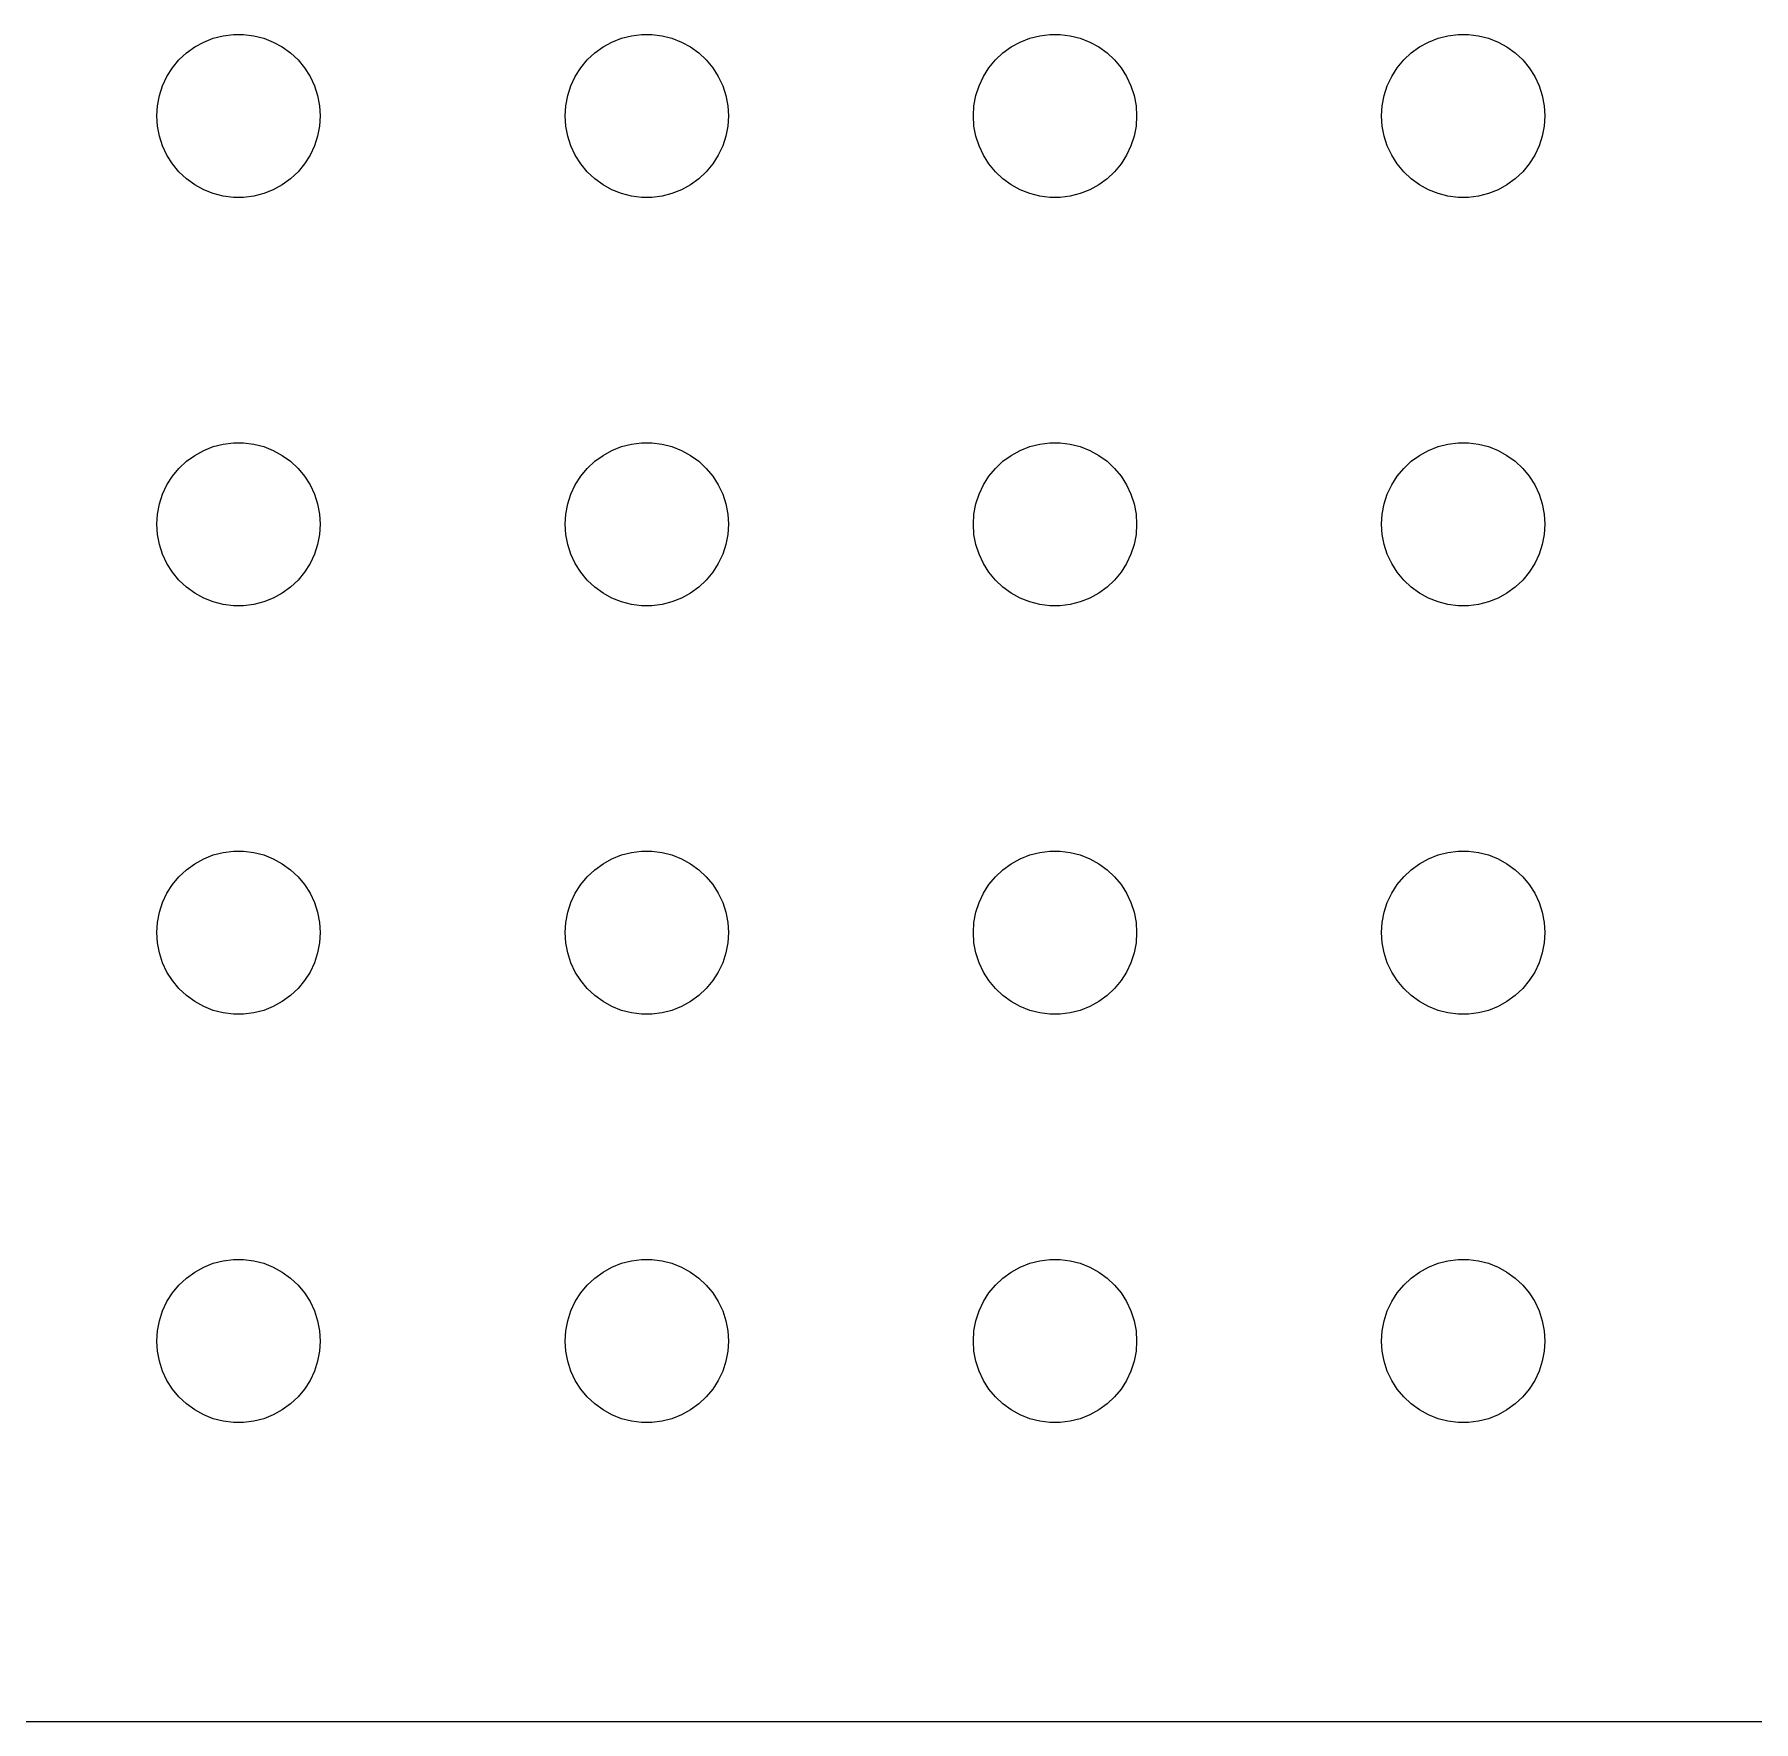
# Model space of a CAD drawing. Header units: metres. Extents: x -127 to 127, y -127 to 127.
# Drawn here: x -3.75 to 27.83, y -126.99 to -96 of the extents above; entities that cross this region are included whole.
import ezdxf

# ---------------------------------------------------------------- set-up
doc = ezdxf.new("R2010")
doc.units = ezdxf.units.M

msp = doc.modelspace()

# ---------------------------------------------------------------- linework, layer by layer
for p, q in [((-0.28107, -96.0266), (-0.09418, -96.003)), ((-0.09418, -96.003), (0.09418, -96.003)), ((0.09418, -96.003), (0.28107, -96.0266)), ((7.21892, -96.0266), (7.40581, -96.003)), ((7.40581, -96.003), (7.59418, -96.003)), ((7.59418, -96.003), (7.78107, -96.0266)), ((14.7189, -96.0266), (14.9058, -96.003)), ((14.9058, -96.003), (15.0942, -96.003)), ((15.0942, -96.003), (15.2811, -96.0266)), ((22.2189, -96.0266), (22.4058, -96.003)), ((22.4058, -96.003), (22.5942, -96.003)), ((22.5942, -96.003), (22.7811, -96.0266)), ((-0.95613, -96.3442), (-0.80373, -96.2335)), ((-0.80373, -96.2335), (-0.63866, -96.1428)), ((-0.63866, -96.1428), (-0.46352, -96.0734)), ((-0.46352, -96.0734), (-0.28107, -96.0266)), ((0.28107, -96.0266), (0.46352, -96.0734)), ((0.46352, -96.0734), (0.63866, -96.1428)), ((0.63866, -96.1428), (0.80373, -96.2335)), ((0.80373, -96.2335), (0.95613, -96.3442)), ((6.54385, -96.3442), (6.69626, -96.2335)), ((6.69626, -96.2335), (6.86133, -96.1428)), ((6.86133, -96.1428), (7.03647, -96.0734)), ((7.03647, -96.0734), (7.21892, -96.0266)), ((7.78107, -96.0266), (7.96352, -96.0734)), ((7.96352, -96.0734), (8.13866, -96.1428)), ((8.13866, -96.1428), (8.30373, -96.2335)), ((8.30373, -96.2335), (8.45613, -96.3442)), ((14.0439, -96.3442), (14.1963, -96.2335)), ((14.1963, -96.2335), (14.3613, -96.1428)), ((14.3613, -96.1428), (14.5365, -96.0734)), ((14.5365, -96.0734), (14.7189, -96.0266)), ((15.2811, -96.0266), (15.4635, -96.0734)), ((15.4635, -96.0734), (15.6387, -96.1428)), ((15.6387, -96.1428), (15.8037, -96.2335)), ((15.8037, -96.2335), (15.9561, -96.3442)), ((21.5439, -96.3442), (21.6963, -96.2335)), ((21.6963, -96.2335), (21.8613, -96.1428)), ((21.8613, -96.1428), (22.0365, -96.0734)), ((22.0365, -96.0734), (22.2189, -96.0266)), ((22.7811, -96.0266), (22.9635, -96.0734)), ((22.9635, -96.0734), (23.1387, -96.1428)), ((23.1387, -96.1428), (23.3037, -96.2335)), ((23.3037, -96.2335), (23.4561, -96.3442)), ((-1.31445, -96.7774), (-1.21352, -96.6183)), ((-1.21352, -96.6183), (-1.09344, -96.4732)), ((-1.09344, -96.4732), (-0.95613, -96.3442)), ((0.95613, -96.3442), (1.09344, -96.4732)), ((1.09344, -96.4732), (1.21352, -96.6183)), ((1.21352, -96.6183), (1.31445, -96.7774)), ((6.18553, -96.7774), (6.28647, -96.6183)), ((6.28647, -96.6183), (6.40654, -96.4732)), ((6.40654, -96.4732), (6.54385, -96.3442)), ((8.45613, -96.3442), (8.59344, -96.4732)), ((8.59344, -96.4732), (8.71352, -96.6183)), ((8.71352, -96.6183), (8.81445, -96.7774)), ((13.6855, -96.7774), (13.7865, -96.6183)), ((13.7865, -96.6183), (13.9065, -96.4732)), ((13.9065, -96.4732), (14.0439, -96.3442)), ((15.9561, -96.3442), (16.0934, -96.4732)), ((16.0934, -96.4732), (16.2135, -96.6183)), ((16.2135, -96.6183), (16.3145, -96.7774)), ((21.1855, -96.7774), (21.2865, -96.6183)), ((21.2865, -96.6183), (21.4065, -96.4732)), ((21.4065, -96.4732), (21.5439, -96.3442)), ((23.4561, -96.3442), (23.5934, -96.4732)), ((23.5934, -96.4732), (23.7135, -96.6183)), ((23.7135, -96.6183), (23.8145, -96.7774)), ((-1.45287, -97.127), (-1.39465, -96.9478)), ((-1.39465, -96.9478), (-1.31445, -96.7774)), ((1.31445, -96.7774), (1.39465, -96.9478)), ((1.39465, -96.9478), (1.45287, -97.127)), ((6.04712, -97.127), (6.10533, -96.9478)), ((6.10533, -96.9478), (6.18553, -96.7774)), ((8.81445, -96.7774), (8.89465, -96.9478)), ((8.89465, -96.9478), (8.95287, -97.127)), ((13.5471, -97.127), (13.6053, -96.9478)), ((13.6053, -96.9478), (13.6855, -96.7774)), ((16.3145, -96.7774), (16.3947, -96.9478)), ((16.3947, -96.9478), (16.4529, -97.127)), ((21.0471, -97.127), (21.1053, -96.9478)), ((21.1053, -96.9478), (21.1855, -96.7774)), ((23.8145, -96.7774), (23.8947, -96.9478)), ((23.8947, -96.9478), (23.9529, -97.127)), ((-1.48816, -97.312), (-1.45287, -97.127)), ((1.45287, -97.127), (1.48816, -97.312)), ((6.01183, -97.312), (6.04712, -97.127)), ((8.95287, -97.127), (8.98816, -97.312)), ((13.5118, -97.312), (13.5471, -97.127)), ((16.4529, -97.127), (16.4882, -97.312)), ((21.0118, -97.312), (21.0471, -97.127)), ((23.9529, -97.127), (23.9882, -97.312)), ((-1.5, -97.5), (-1.48816, -97.312)), ((-1.48816, -97.688), (-1.5, -97.5)), ((1.48816, -97.312), (1.5, -97.5)), ((1.5, -97.5), (1.48816, -97.688)), ((6, -97.5), (6.01183, -97.312)), ((6.01183, -97.688), (6, -97.5)), ((8.98816, -97.312), (9, -97.5)), ((9, -97.5), (8.98816, -97.688)), ((13.5, -97.5), (13.5118, -97.312)), ((13.5118, -97.688), (13.5, -97.5)), ((16.4882, -97.312), (16.5, -97.5)), ((16.5, -97.5), (16.4882, -97.688)), ((21, -97.5), (21.0118, -97.312)), ((21.0118, -97.688), (21, -97.5)), ((23.9882, -97.312), (24, -97.5)), ((24, -97.5), (23.9882, -97.688)), ((-1.45287, -97.873), (-1.48816, -97.688)), ((-1.39465, -98.0522), (-1.45287, -97.873)), ((1.45287, -97.873), (1.39465, -98.0522)), ((1.48816, -97.688), (1.45287, -97.873)), ((6.04712, -97.873), (6.01183, -97.688)), ((6.10533, -98.0522), (6.04712, -97.873)), ((8.95287, -97.873), (8.89465, -98.0522)), ((8.98816, -97.688), (8.95287, -97.873)), ((13.5471, -97.873), (13.5118, -97.688)), ((13.6053, -98.0522), (13.5471, -97.873)), ((16.4529, -97.873), (16.3947, -98.0522)), ((16.4882, -97.688), (16.4529, -97.873)), ((21.0471, -97.873), (21.0118, -97.688)), ((21.1053, -98.0522), (21.0471, -97.873)), ((23.9529, -97.873), (23.8947, -98.0522)), ((23.9882, -97.688), (23.9529, -97.873)), ((-1.31445, -98.2226), (-1.39465, -98.0522)), ((-1.21352, -98.3817), (-1.31445, -98.2226)), ((1.31445, -98.2226), (1.21352, -98.3817)), ((1.39465, -98.0522), (1.31445, -98.2226)), ((6.18553, -98.2226), (6.10533, -98.0522)), ((6.28647, -98.3817), (6.18553, -98.2226)), ((8.81445, -98.2226), (8.71352, -98.3817)), ((8.89465, -98.0522), (8.81445, -98.2226)), ((13.6855, -98.2226), (13.6053, -98.0522)), ((13.7865, -98.3817), (13.6855, -98.2226)), ((16.3145, -98.2226), (16.2135, -98.3817)), ((16.3947, -98.0522), (16.3145, -98.2226)), ((21.1855, -98.2226), (21.1053, -98.0522)), ((21.2865, -98.3817), (21.1855, -98.2226)), ((23.8145, -98.2226), (23.7135, -98.3817)), ((23.8947, -98.0522), (23.8145, -98.2226)), ((-1.09344, -98.5268), (-1.21352, -98.3817)), ((-0.95613, -98.6558), (-1.09344, -98.5268)), ((1.09344, -98.5268), (0.95613, -98.6558)), ((1.21352, -98.3817), (1.09344, -98.5268)), ((6.40654, -98.5268), (6.28647, -98.3817)), ((6.54385, -98.6558), (6.40654, -98.5268)), ((8.59344, -98.5268), (8.45613, -98.6558)), ((8.71352, -98.3817), (8.59344, -98.5268)), ((13.9065, -98.5268), (13.7865, -98.3817)), ((14.0439, -98.6558), (13.9065, -98.5268)), ((16.0934, -98.5268), (15.9561, -98.6558)), ((16.2135, -98.3817), (16.0934, -98.5268)), ((21.4065, -98.5268), (21.2865, -98.3817)), ((21.5439, -98.6558), (21.4065, -98.5268)), ((23.5934, -98.5268), (23.4561, -98.6558)), ((23.7135, -98.3817), (23.5934, -98.5268)), ((-0.80373, -98.7665), (-0.95613, -98.6558)), ((-0.63866, -98.8572), (-0.80373, -98.7665)), ((-0.46352, -98.9266), (-0.63866, -98.8572)), ((0.63866, -98.8572), (0.46352, -98.9266)), ((0.80373, -98.7665), (0.63866, -98.8572)), ((0.95613, -98.6558), (0.80373, -98.7665)), ((6.69626, -98.7665), (6.54385, -98.6558)), ((6.86133, -98.8572), (6.69626, -98.7665)), ((7.03647, -98.9266), (6.86133, -98.8572)), ((8.13866, -98.8572), (7.96352, -98.9266)), ((8.30373, -98.7665), (8.13866, -98.8572)), ((8.45613, -98.6558), (8.30373, -98.7665)), ((14.1963, -98.7665), (14.0439, -98.6558)), ((14.3613, -98.8572), (14.1963, -98.7665)), ((14.5365, -98.9266), (14.3613, -98.8572)), ((15.6387, -98.8572), (15.4635, -98.9266)), ((15.8037, -98.7665), (15.6387, -98.8572)), ((15.9561, -98.6558), (15.8037, -98.7665)), ((21.6963, -98.7665), (21.5439, -98.6558)), ((21.8613, -98.8572), (21.6963, -98.7665)), ((22.0365, -98.9266), (21.8613, -98.8572)), ((23.1387, -98.8572), (22.9635, -98.9266)), ((23.3037, -98.7665), (23.1387, -98.8572)), ((23.4561, -98.6558), (23.3037, -98.7665)), ((-0.28107, -98.9734), (-0.46352, -98.9266)), ((-0.09418, -98.997), (-0.28107, -98.9734)), ((0.09418, -98.997), (-0.09418, -98.997)), ((0.28107, -98.9734), (0.09418, -98.997)), ((0.46352, -98.9266), (0.28107, -98.9734)), ((7.21892, -98.9734), (7.03647, -98.9266)), ((7.40581, -98.997), (7.21892, -98.9734)), ((7.59418, -98.997), (7.40581, -98.997)), ((7.78107, -98.9734), (7.59418, -98.997)), ((7.96352, -98.9266), (7.78107, -98.9734)), ((14.7189, -98.9734), (14.5365, -98.9266)), ((14.9058, -98.997), (14.7189, -98.9734)), ((15.0942, -98.997), (14.9058, -98.997)), ((15.2811, -98.9734), (15.0942, -98.997)), ((15.4635, -98.9266), (15.2811, -98.9734)), ((22.2189, -98.9734), (22.0365, -98.9266)), ((22.4058, -98.997), (22.2189, -98.9734)), ((22.5942, -98.997), (22.4058, -98.997)), ((22.7811, -98.9734), (22.5942, -98.997)), ((22.9635, -98.9266), (22.7811, -98.9734)), ((-0.63866, -103.643), (-0.46352, -103.573)), ((-0.46352, -103.573), (-0.28107, -103.527)), ((-0.28107, -103.527), (-0.09418, -103.503)), ((-0.09418, -103.503), (0.09418, -103.503)), ((0.09418, -103.503), (0.28107, -103.527)), ((0.28107, -103.527), (0.46352, -103.573)), ((0.46352, -103.573), (0.63866, -103.643)), ((6.86133, -103.643), (7.03647, -103.573)), ((7.03647, -103.573), (7.21892, -103.527)), ((7.21892, -103.527), (7.40581, -103.503)), ((7.40581, -103.503), (7.59418, -103.503)), ((7.59418, -103.503), (7.78107, -103.527)), ((7.78107, -103.527), (7.96352, -103.573)), ((7.96352, -103.573), (8.13866, -103.643)), ((14.3613, -103.643), (14.5365, -103.573)), ((14.5365, -103.573), (14.7189, -103.527)), ((14.7189, -103.527), (14.9058, -103.503)), ((14.9058, -103.503), (15.0942, -103.503)), ((15.0942, -103.503), (15.2811, -103.527)), ((15.2811, -103.527), (15.4635, -103.573)), ((15.4635, -103.573), (15.6387, -103.643)), ((21.8613, -103.643), (22.0365, -103.573)), ((22.0365, -103.573), (22.2189, -103.527)), ((22.2189, -103.527), (22.4058, -103.503)), ((22.4058, -103.503), (22.5942, -103.503)), ((22.5942, -103.503), (22.7811, -103.527)), ((22.7811, -103.527), (22.9635, -103.573)), ((22.9635, -103.573), (23.1387, -103.643)), ((-1.09344, -103.973), (-0.95613, -103.844)), ((-0.95613, -103.844), (-0.80373, -103.734)), ((-0.80373, -103.734), (-0.63866, -103.643)), ((0.63866, -103.643), (0.80373, -103.734)), ((0.80373, -103.734), (0.95613, -103.844)), ((0.95613, -103.844), (1.09344, -103.973)), ((6.40654, -103.973), (6.54385, -103.844)), ((6.54385, -103.844), (6.69626, -103.734)), ((6.69626, -103.734), (6.86133, -103.643)), ((8.13866, -103.643), (8.30373, -103.734)), ((8.30373, -103.734), (8.45613, -103.844)), ((8.45613, -103.844), (8.59344, -103.973)), ((13.9065, -103.973), (14.0439, -103.844)), ((14.0439, -103.844), (14.1963, -103.734)), ((14.1963, -103.734), (14.3613, -103.643)), ((15.6387, -103.643), (15.8037, -103.734)), ((15.8037, -103.734), (15.9561, -103.844)), ((15.9561, -103.844), (16.0934, -103.973)), ((21.4065, -103.973), (21.5439, -103.844)), ((21.5439, -103.844), (21.6963, -103.734)), ((21.6963, -103.734), (21.8613, -103.643)), ((23.1387, -103.643), (23.3037, -103.734)), ((23.3037, -103.734), (23.4561, -103.844)), ((23.4561, -103.844), (23.5934, -103.973)), ((-1.31445, -104.277), (-1.21352, -104.118)), ((-1.21352, -104.118), (-1.09344, -103.973)), ((1.09344, -103.973), (1.21352, -104.118)), ((1.21352, -104.118), (1.31445, -104.277)), ((6.18553, -104.277), (6.28647, -104.118)), ((6.28647, -104.118), (6.40654, -103.973)), ((8.59344, -103.973), (8.71352, -104.118)), ((8.71352, -104.118), (8.81445, -104.277)), ((13.6855, -104.277), (13.7865, -104.118)), ((13.7865, -104.118), (13.9065, -103.973)), ((16.0934, -103.973), (16.2135, -104.118)), ((16.2135, -104.118), (16.3145, -104.277)), ((21.1855, -104.277), (21.2865, -104.118)), ((21.2865, -104.118), (21.4065, -103.973)), ((23.5934, -103.973), (23.7135, -104.118)), ((23.7135, -104.118), (23.8145, -104.277)), ((-1.45287, -104.627), (-1.39465, -104.448)), ((-1.39465, -104.448), (-1.31445, -104.277)), ((1.31445, -104.277), (1.39465, -104.448)), ((1.39465, -104.448), (1.45287, -104.627)), ((6.04712, -104.627), (6.10533, -104.448)), ((6.10533, -104.448), (6.18553, -104.277)), ((8.81445, -104.277), (8.89465, -104.448)), ((8.89465, -104.448), (8.95287, -104.627)), ((13.5471, -104.627), (13.6053, -104.448)), ((13.6053, -104.448), (13.6855, -104.277)), ((16.3145, -104.277), (16.3947, -104.448)), ((16.3947, -104.448), (16.4529, -104.627)), ((21.0471, -104.627), (21.1053, -104.448)), ((21.1053, -104.448), (21.1855, -104.277)), ((23.8145, -104.277), (23.8947, -104.448)), ((23.8947, -104.448), (23.9529, -104.627)), ((-1.5, -105), (-1.48816, -104.812)), ((-1.48816, -104.812), (-1.45287, -104.627)), ((1.45287, -104.627), (1.48816, -104.812)), ((1.48816, -104.812), (1.5, -105)), ((6, -105), (6.01183, -104.812)), ((6.01183, -104.812), (6.04712, -104.627)), ((8.95287, -104.627), (8.98816, -104.812)), ((8.98816, -104.812), (9, -105)), ((13.5, -105), (13.5118, -104.812)), ((13.5118, -104.812), (13.5471, -104.627)), ((16.4529, -104.627), (16.4882, -104.812)), ((16.4882, -104.812), (16.5, -105)), ((21, -105), (21.0118, -104.812)), ((21.0118, -104.812), (21.0471, -104.627)), ((23.9529, -104.627), (23.9882, -104.812)), ((23.9882, -104.812), (24, -105)), ((-1.48816, -105.188), (-1.5, -105)), ((1.5, -105), (1.48816, -105.188)), ((6.01183, -105.188), (6, -105)), ((9, -105), (8.98816, -105.188)), ((13.5118, -105.188), (13.5, -105)), ((16.5, -105), (16.4882, -105.188)), ((21.0118, -105.188), (21, -105)), ((24, -105), (23.9882, -105.188)), ((-1.45287, -105.373), (-1.48816, -105.188)), ((-1.39465, -105.552), (-1.45287, -105.373)), ((1.45287, -105.373), (1.39465, -105.552)), ((1.48816, -105.188), (1.45287, -105.373)), ((6.04712, -105.373), (6.01183, -105.188)), ((6.10533, -105.552), (6.04712, -105.373)), ((8.95287, -105.373), (8.89465, -105.552)), ((8.98816, -105.188), (8.95287, -105.373)), ((13.5471, -105.373), (13.5118, -105.188)), ((13.6053, -105.552), (13.5471, -105.373)), ((16.4529, -105.373), (16.3947, -105.552)), ((16.4882, -105.188), (16.4529, -105.373)), ((21.0471, -105.373), (21.0118, -105.188)), ((21.1053, -105.552), (21.0471, -105.373)), ((23.9529, -105.373), (23.8947, -105.552)), ((23.9882, -105.188), (23.9529, -105.373)), ((-1.31445, -105.723), (-1.39465, -105.552)), ((-1.21352, -105.882), (-1.31445, -105.723)), ((1.31445, -105.723), (1.21352, -105.882)), ((1.39465, -105.552), (1.31445, -105.723)), ((6.18553, -105.723), (6.10533, -105.552)), ((6.28647, -105.882), (6.18553, -105.723)), ((8.81445, -105.723), (8.71352, -105.882)), ((8.89465, -105.552), (8.81445, -105.723)), ((13.6855, -105.723), (13.6053, -105.552)), ((13.7865, -105.882), (13.6855, -105.723)), ((16.3145, -105.723), (16.2135, -105.882)), ((16.3947, -105.552), (16.3145, -105.723)), ((21.1855, -105.723), (21.1053, -105.552)), ((21.2865, -105.882), (21.1855, -105.723)), ((23.8145, -105.723), (23.7135, -105.882)), ((23.8947, -105.552), (23.8145, -105.723)), ((-1.09344, -106.027), (-1.21352, -105.882)), ((-0.95613, -106.156), (-1.09344, -106.027)), ((1.09344, -106.027), (0.95613, -106.156)), ((1.21352, -105.882), (1.09344, -106.027)), ((6.40654, -106.027), (6.28647, -105.882)), ((6.54385, -106.156), (6.40654, -106.027)), ((8.59344, -106.027), (8.45613, -106.156)), ((8.71352, -105.882), (8.59344, -106.027)), ((13.9065, -106.027), (13.7865, -105.882)), ((14.0439, -106.156), (13.9065, -106.027)), ((16.0934, -106.027), (15.9561, -106.156)), ((16.2135, -105.882), (16.0934, -106.027)), ((21.4065, -106.027), (21.2865, -105.882)), ((21.5439, -106.156), (21.4065, -106.027)), ((23.5934, -106.027), (23.4561, -106.156)), ((23.7135, -105.882), (23.5934, -106.027)), ((-0.80373, -106.266), (-0.95613, -106.156)), ((-0.63866, -106.357), (-0.80373, -106.266)), ((-0.46352, -106.427), (-0.63866, -106.357)), ((-0.28107, -106.473), (-0.46352, -106.427)), ((0.46352, -106.427), (0.28107, -106.473)), ((0.63866, -106.357), (0.46352, -106.427)), ((0.80373, -106.266), (0.63866, -106.357)), ((0.95613, -106.156), (0.80373, -106.266)), ((6.69626, -106.266), (6.54385, -106.156)), ((6.86133, -106.357), (6.69626, -106.266)), ((7.03647, -106.427), (6.86133, -106.357)), ((7.21892, -106.473), (7.03647, -106.427)), ((7.96352, -106.427), (7.78107, -106.473)), ((8.13866, -106.357), (7.96352, -106.427)), ((8.30373, -106.266), (8.13866, -106.357)), ((8.45613, -106.156), (8.30373, -106.266)), ((14.1963, -106.266), (14.0439, -106.156)), ((14.3613, -106.357), (14.1963, -106.266)), ((14.5365, -106.427), (14.3613, -106.357)), ((14.7189, -106.473), (14.5365, -106.427)), ((15.4635, -106.427), (15.2811, -106.473)), ((15.6387, -106.357), (15.4635, -106.427)), ((15.8037, -106.266), (15.6387, -106.357)), ((15.9561, -106.156), (15.8037, -106.266)), ((21.6963, -106.266), (21.5439, -106.156)), ((21.8613, -106.357), (21.6963, -106.266)), ((22.0365, -106.427), (21.8613, -106.357)), ((22.2189, -106.473), (22.0365, -106.427)), ((22.9635, -106.427), (22.7811, -106.473)), ((23.1387, -106.357), (22.9635, -106.427)), ((23.3037, -106.266), (23.1387, -106.357)), ((23.4561, -106.156), (23.3037, -106.266)), ((-0.09418, -106.497), (-0.28107, -106.473)), ((0.09418, -106.497), (-0.09418, -106.497)), ((0.28107, -106.473), (0.09418, -106.497)), ((7.40581, -106.497), (7.21892, -106.473)), ((7.59418, -106.497), (7.40581, -106.497)), ((7.78107, -106.473), (7.59418, -106.497)), ((14.9058, -106.497), (14.7189, -106.473)), ((15.0942, -106.497), (14.9058, -106.497)), ((15.2811, -106.473), (15.0942, -106.497)), ((22.4058, -106.497), (22.2189, -106.473)), ((22.5942, -106.497), (22.4058, -106.497)), ((22.7811, -106.473), (22.5942, -106.497)), ((-0.80373, -111.234), (-0.63866, -111.143)), ((-0.63866, -111.143), (-0.46352, -111.073)), ((-0.46352, -111.073), (-0.28107, -111.027)), ((-0.28107, -111.027), (-0.09418, -111.003)), ((-0.09418, -111.003), (0.09418, -111.003)), ((0.09418, -111.003), (0.28107, -111.027)), ((0.28107, -111.027), (0.46352, -111.073)), ((0.46352, -111.073), (0.63866, -111.143)), ((0.63866, -111.143), (0.80373, -111.234)), ((6.69626, -111.234), (6.86133, -111.143)), ((6.86133, -111.143), (7.03647, -111.073)), ((7.03647, -111.073), (7.21892, -111.027)), ((7.21892, -111.027), (7.40581, -111.003)), ((7.40581, -111.003), (7.59418, -111.003)), ((7.59418, -111.003), (7.78107, -111.027)), ((7.78107, -111.027), (7.96352, -111.073)), ((7.96352, -111.073), (8.13866, -111.143)), ((8.13866, -111.143), (8.30373, -111.234)), ((14.1963, -111.234), (14.3613, -111.143)), ((14.3613, -111.143), (14.5365, -111.073)), ((14.5365, -111.073), (14.7189, -111.027)), ((14.7189, -111.027), (14.9058, -111.003)), ((14.9058, -111.003), (15.0942, -111.003)), ((15.0942, -111.003), (15.2811, -111.027)), ((15.2811, -111.027), (15.4635, -111.073)), ((15.4635, -111.073), (15.6387, -111.143)), ((15.6387, -111.143), (15.8037, -111.234)), ((21.6963, -111.234), (21.8613, -111.143)), ((21.8613, -111.143), (22.0365, -111.073)), ((22.0365, -111.073), (22.2189, -111.027)), ((22.2189, -111.027), (22.4058, -111.003)), ((22.4058, -111.003), (22.5942, -111.003)), ((22.5942, -111.003), (22.7811, -111.027)), ((22.7811, -111.027), (22.9635, -111.073)), ((22.9635, -111.073), (23.1387, -111.143)), ((23.1387, -111.143), (23.3037, -111.234)), ((-1.21352, -111.618), (-1.09344, -111.473)), ((-1.09344, -111.473), (-0.95613, -111.344)), ((-0.95613, -111.344), (-0.80373, -111.234)), ((0.80373, -111.234), (0.95613, -111.344)), ((0.95613, -111.344), (1.09344, -111.473)), ((1.09344, -111.473), (1.21352, -111.618)), ((6.28647, -111.618), (6.40654, -111.473)), ((6.40654, -111.473), (6.54385, -111.344)), ((6.54385, -111.344), (6.69626, -111.234)), ((8.30373, -111.234), (8.45613, -111.344)), ((8.45613, -111.344), (8.59344, -111.473)), ((8.59344, -111.473), (8.71352, -111.618)), ((13.7865, -111.618), (13.9065, -111.473)), ((13.9065, -111.473), (14.0439, -111.344)), ((14.0439, -111.344), (14.1963, -111.234)), ((15.8037, -111.234), (15.9561, -111.344)), ((15.9561, -111.344), (16.0934, -111.473)), ((16.0934, -111.473), (16.2135, -111.618)), ((21.2865, -111.618), (21.4065, -111.473)), ((21.4065, -111.473), (21.5439, -111.344)), ((21.5439, -111.344), (21.6963, -111.234)), ((23.3037, -111.234), (23.4561, -111.344)), ((23.4561, -111.344), (23.5934, -111.473)), ((23.5934, -111.473), (23.7135, -111.618)), ((-1.39465, -111.948), (-1.31445, -111.777)), ((-1.31445, -111.777), (-1.21352, -111.618)), ((1.21352, -111.618), (1.31445, -111.777)), ((1.31445, -111.777), (1.39465, -111.948)), ((6.10533, -111.948), (6.18553, -111.777)), ((6.18553, -111.777), (6.28647, -111.618)), ((8.71352, -111.618), (8.81445, -111.777)), ((8.81445, -111.777), (8.89465, -111.948)), ((13.6053, -111.948), (13.6855, -111.777)), ((13.6855, -111.777), (13.7865, -111.618)), ((16.2135, -111.618), (16.3145, -111.777)), ((16.3145, -111.777), (16.3947, -111.948)), ((21.1053, -111.948), (21.1855, -111.777)), ((21.1855, -111.777), (21.2865, -111.618)), ((23.7135, -111.618), (23.8145, -111.777)), ((23.8145, -111.777), (23.8947, -111.948)), ((-1.45287, -112.127), (-1.39465, -111.948)), ((1.39465, -111.948), (1.45287, -112.127)), ((6.04712, -112.127), (6.10533, -111.948)), ((8.89465, -111.948), (8.95287, -112.127)), ((13.5471, -112.127), (13.6053, -111.948)), ((16.3947, -111.948), (16.4529, -112.127)), ((21.0471, -112.127), (21.1053, -111.948)), ((23.8947, -111.948), (23.9529, -112.127)), ((-1.5, -112.5), (-1.48816, -112.312)), ((-1.48816, -112.312), (-1.45287, -112.127)), ((1.45287, -112.127), (1.48816, -112.312)), ((1.48816, -112.312), (1.5, -112.5)), ((6, -112.5), (6.01183, -112.312)), ((6.01183, -112.312), (6.04712, -112.127)), ((8.95287, -112.127), (8.98816, -112.312)), ((8.98816, -112.312), (9, -112.5)), ((13.5, -112.5), (13.5118, -112.312)), ((13.5118, -112.312), (13.5471, -112.127)), ((16.4529, -112.127), (16.4882, -112.312)), ((16.4882, -112.312), (16.5, -112.5)), ((21, -112.5), (21.0118, -112.312)), ((21.0118, -112.312), (21.0471, -112.127)), ((23.9529, -112.127), (23.9882, -112.312)), ((23.9882, -112.312), (24, -112.5)), ((-1.48816, -112.688), (-1.5, -112.5)), ((-1.45287, -112.873), (-1.48816, -112.688)), ((1.48816, -112.688), (1.45287, -112.873)), ((1.5, -112.5), (1.48816, -112.688)), ((6.01183, -112.688), (6, -112.5)), ((6.04712, -112.873), (6.01183, -112.688)), ((8.98816, -112.688), (8.95287, -112.873)), ((9, -112.5), (8.98816, -112.688)), ((13.5118, -112.688), (13.5, -112.5)), ((13.5471, -112.873), (13.5118, -112.688)), ((16.4882, -112.688), (16.4529, -112.873)), ((16.5, -112.5), (16.4882, -112.688)), ((21.0118, -112.688), (21, -112.5)), ((21.0471, -112.873), (21.0118, -112.688)), ((23.9882, -112.688), (23.9529, -112.873)), ((24, -112.5), (23.9882, -112.688)), ((-1.39465, -113.052), (-1.45287, -112.873)), ((-1.31445, -113.223), (-1.39465, -113.052)), ((1.39465, -113.052), (1.31445, -113.223)), ((1.45287, -112.873), (1.39465, -113.052)), ((6.10533, -113.052), (6.04712, -112.873)), ((6.18553, -113.223), (6.10533, -113.052)), ((8.89465, -113.052), (8.81445, -113.223)), ((8.95287, -112.873), (8.89465, -113.052)), ((13.6053, -113.052), (13.5471, -112.873)), ((13.6855, -113.223), (13.6053, -113.052)), ((16.3947, -113.052), (16.3145, -113.223)), ((16.4529, -112.873), (16.3947, -113.052)), ((21.1053, -113.052), (21.0471, -112.873)), ((21.1855, -113.223), (21.1053, -113.052)), ((23.8947, -113.052), (23.8145, -113.223)), ((23.9529, -112.873), (23.8947, -113.052)), ((-1.21352, -113.382), (-1.31445, -113.223)), ((-1.09344, -113.527), (-1.21352, -113.382)), ((1.21352, -113.382), (1.09344, -113.527)), ((1.31445, -113.223), (1.21352, -113.382)), ((6.28647, -113.382), (6.18553, -113.223)), ((6.40654, -113.527), (6.28647, -113.382)), ((8.71352, -113.382), (8.59344, -113.527)), ((8.81445, -113.223), (8.71352, -113.382)), ((13.7865, -113.382), (13.6855, -113.223)), ((13.9065, -113.527), (13.7865, -113.382)), ((16.2135, -113.382), (16.0934, -113.527)), ((16.3145, -113.223), (16.2135, -113.382)), ((21.2865, -113.382), (21.1855, -113.223)), ((21.4065, -113.527), (21.2865, -113.382)), ((23.7135, -113.382), (23.5934, -113.527)), ((23.8145, -113.223), (23.7135, -113.382)), ((-0.95613, -113.656), (-1.09344, -113.527)), ((-0.80373, -113.766), (-0.95613, -113.656)), ((0.95613, -113.656), (0.80373, -113.766)), ((1.09344, -113.527), (0.95613, -113.656)), ((6.54385, -113.656), (6.40654, -113.527)), ((6.69626, -113.766), (6.54385, -113.656)), ((8.45613, -113.656), (8.30373, -113.766)), ((8.59344, -113.527), (8.45613, -113.656)), ((14.0439, -113.656), (13.9065, -113.527)), ((14.1963, -113.766), (14.0439, -113.656)), ((15.9561, -113.656), (15.8037, -113.766)), ((16.0934, -113.527), (15.9561, -113.656)), ((21.5439, -113.656), (21.4065, -113.527)), ((21.6963, -113.766), (21.5439, -113.656)), ((23.4561, -113.656), (23.3037, -113.766)), ((23.5934, -113.527), (23.4561, -113.656)), ((-0.63866, -113.857), (-0.80373, -113.766)), ((-0.46352, -113.927), (-0.63866, -113.857)), ((-0.28107, -113.973), (-0.46352, -113.927)), ((-0.09418, -113.997), (-0.28107, -113.973)), ((0.09418, -113.997), (-0.09418, -113.997)), ((0.28107, -113.973), (0.09418, -113.997)), ((0.46352, -113.927), (0.28107, -113.973)), ((0.63866, -113.857), (0.46352, -113.927)), ((0.80373, -113.766), (0.63866, -113.857)), ((6.86133, -113.857), (6.69626, -113.766)), ((7.03647, -113.927), (6.86133, -113.857)), ((7.21892, -113.973), (7.03647, -113.927)), ((7.40581, -113.997), (7.21892, -113.973)), ((7.59418, -113.997), (7.40581, -113.997)), ((7.78107, -113.973), (7.59418, -113.997)), ((7.96352, -113.927), (7.78107, -113.973)), ((8.13866, -113.857), (7.96352, -113.927)), ((8.30373, -113.766), (8.13866, -113.857)), ((14.3613, -113.857), (14.1963, -113.766)), ((14.5365, -113.927), (14.3613, -113.857)), ((14.7189, -113.973), (14.5365, -113.927)), ((14.9058, -113.997), (14.7189, -113.973)), ((15.0942, -113.997), (14.9058, -113.997)), ((15.2811, -113.973), (15.0942, -113.997)), ((15.4635, -113.927), (15.2811, -113.973)), ((15.6387, -113.857), (15.4635, -113.927)), ((15.8037, -113.766), (15.6387, -113.857)), ((21.8613, -113.857), (21.6963, -113.766)), ((22.0365, -113.927), (21.8613, -113.857)), ((22.2189, -113.973), (22.0365, -113.927)), ((22.4058, -113.997), (22.2189, -113.973)), ((22.5942, -113.997), (22.4058, -113.997)), ((22.7811, -113.973), (22.5942, -113.997)), ((22.9635, -113.927), (22.7811, -113.973)), ((23.1387, -113.857), (22.9635, -113.927)), ((23.3037, -113.766), (23.1387, -113.857)), ((-0.95613, -118.844), (-0.80373, -118.734)), ((-0.80373, -118.734), (-0.63866, -118.643)), ((-0.63866, -118.643), (-0.46352, -118.573)), ((-0.46352, -118.573), (-0.28107, -118.527)), ((-0.28107, -118.527), (-0.09418, -118.503)), ((-0.09418, -118.503), (0.09418, -118.503)), ((0.09418, -118.503), (0.28107, -118.527)), ((0.28107, -118.527), (0.46352, -118.573)), ((0.46352, -118.573), (0.63866, -118.643)), ((0.63866, -118.643), (0.80373, -118.734)), ((0.80373, -118.734), (0.95613, -118.844)), ((6.54385, -118.844), (6.69626, -118.734)), ((6.69626, -118.734), (6.86133, -118.643)), ((6.86133, -118.643), (7.03647, -118.573)), ((7.03647, -118.573), (7.21892, -118.527)), ((7.21892, -118.527), (7.40581, -118.503)), ((7.40581, -118.503), (7.59418, -118.503)), ((7.59418, -118.503), (7.78107, -118.527)), ((7.78107, -118.527), (7.96352, -118.573)), ((7.96352, -118.573), (8.13866, -118.643)), ((8.13866, -118.643), (8.30373, -118.734)), ((8.30373, -118.734), (8.45613, -118.844)), ((14.0439, -118.844), (14.1963, -118.734)), ((14.1963, -118.734), (14.3613, -118.643)), ((14.3613, -118.643), (14.5365, -118.573)), ((14.5365, -118.573), (14.7189, -118.527)), ((14.7189, -118.527), (14.9058, -118.503)), ((14.9058, -118.503), (15.0942, -118.503)), ((15.0942, -118.503), (15.2811, -118.527)), ((15.2811, -118.527), (15.4635, -118.573)), ((15.4635, -118.573), (15.6387, -118.643)), ((15.6387, -118.643), (15.8037, -118.734)), ((15.8037, -118.734), (15.9561, -118.844)), ((21.5439, -118.844), (21.6963, -118.734)), ((21.6963, -118.734), (21.8613, -118.643)), ((21.8613, -118.643), (22.0365, -118.573)), ((22.0365, -118.573), (22.2189, -118.527)), ((22.2189, -118.527), (22.4058, -118.503)), ((22.4058, -118.503), (22.5942, -118.503)), ((22.5942, -118.503), (22.7811, -118.527)), ((22.7811, -118.527), (22.9635, -118.573)), ((22.9635, -118.573), (23.1387, -118.643)), ((23.1387, -118.643), (23.3037, -118.734)), ((23.3037, -118.734), (23.4561, -118.844)), ((-1.21352, -119.118), (-1.09344, -118.973)), ((-1.09344, -118.973), (-0.95613, -118.844)), ((0.95613, -118.844), (1.09344, -118.973)), ((1.09344, -118.973), (1.21352, -119.118)), ((6.28647, -119.118), (6.40654, -118.973)), ((6.40654, -118.973), (6.54385, -118.844)), ((8.45613, -118.844), (8.59344, -118.973)), ((8.59344, -118.973), (8.71352, -119.118)), ((13.7865, -119.118), (13.9065, -118.973)), ((13.9065, -118.973), (14.0439, -118.844)), ((15.9561, -118.844), (16.0934, -118.973)), ((16.0934, -118.973), (16.2135, -119.118)), ((21.2865, -119.118), (21.4065, -118.973)), ((21.4065, -118.973), (21.5439, -118.844)), ((23.4561, -118.844), (23.5934, -118.973)), ((23.5934, -118.973), (23.7135, -119.118)), ((-1.39465, -119.448), (-1.31445, -119.277)), ((-1.31445, -119.277), (-1.21352, -119.118)), ((1.21352, -119.118), (1.31445, -119.277)), ((1.31445, -119.277), (1.39465, -119.448)), ((6.10533, -119.448), (6.18553, -119.277)), ((6.18553, -119.277), (6.28647, -119.118)), ((8.71352, -119.118), (8.81445, -119.277)), ((8.81445, -119.277), (8.89465, -119.448)), ((13.6053, -119.448), (13.6855, -119.277)), ((13.6855, -119.277), (13.7865, -119.118)), ((16.2135, -119.118), (16.3145, -119.277)), ((16.3145, -119.277), (16.3947, -119.448)), ((21.1053, -119.448), (21.1855, -119.277)), ((21.1855, -119.277), (21.2865, -119.118)), ((23.7135, -119.118), (23.8145, -119.277)), ((23.8145, -119.277), (23.8947, -119.448)), ((-1.48816, -119.812), (-1.45287, -119.627)), ((-1.45287, -119.627), (-1.39465, -119.448)), ((1.39465, -119.448), (1.45287, -119.627)), ((1.45287, -119.627), (1.48816, -119.812)), ((6.01183, -119.812), (6.04712, -119.627)), ((6.04712, -119.627), (6.10533, -119.448)), ((8.89465, -119.448), (8.95287, -119.627)), ((8.95287, -119.627), (8.98816, -119.812)), ((13.5118, -119.812), (13.5471, -119.627)), ((13.5471, -119.627), (13.6053, -119.448)), ((16.3947, -119.448), (16.4529, -119.627)), ((16.4529, -119.627), (16.4882, -119.812)), ((21.0118, -119.812), (21.0471, -119.627)), ((21.0471, -119.627), (21.1053, -119.448)), ((23.8947, -119.448), (23.9529, -119.627)), ((23.9529, -119.627), (23.9882, -119.812)), ((-1.5, -120), (-1.48816, -119.812)), ((-1.48816, -120.188), (-1.5, -120)), ((1.48816, -119.812), (1.5, -120)), ((1.5, -120), (1.48816, -120.188)), ((6, -120), (6.01183, -119.812)), ((6.01183, -120.188), (6, -120)), ((8.98816, -119.812), (9, -120)), ((9, -120), (8.98816, -120.188)), ((13.5, -120), (13.5118, -119.812)), ((13.5118, -120.188), (13.5, -120)), ((16.4882, -119.812), (16.5, -120)), ((16.5, -120), (16.4882, -120.188)), ((21, -120), (21.0118, -119.812)), ((21.0118, -120.188), (21, -120)), ((23.9882, -119.812), (24, -120)), ((24, -120), (23.9882, -120.188)), ((-1.45287, -120.373), (-1.48816, -120.188)), ((1.48816, -120.188), (1.45287, -120.373)), ((6.04712, -120.373), (6.01183, -120.188)), ((8.98816, -120.188), (8.95287, -120.373)), ((13.5471, -120.373), (13.5118, -120.188)), ((16.4882, -120.188), (16.4529, -120.373)), ((21.0471, -120.373), (21.0118, -120.188)), ((23.9882, -120.188), (23.9529, -120.373)), ((-1.39465, -120.552), (-1.45287, -120.373)), ((-1.31445, -120.723), (-1.39465, -120.552)), ((1.39465, -120.552), (1.31445, -120.723)), ((1.45287, -120.373), (1.39465, -120.552)), ((6.10533, -120.552), (6.04712, -120.373)), ((6.18553, -120.723), (6.10533, -120.552)), ((8.89465, -120.552), (8.81445, -120.723)), ((8.95287, -120.373), (8.89465, -120.552)), ((13.6053, -120.552), (13.5471, -120.373)), ((13.6855, -120.723), (13.6053, -120.552)), ((16.3947, -120.552), (16.3145, -120.723)), ((16.4529, -120.373), (16.3947, -120.552)), ((21.1053, -120.552), (21.0471, -120.373)), ((21.1855, -120.723), (21.1053, -120.552)), ((23.8947, -120.552), (23.8145, -120.723)), ((23.9529, -120.373), (23.8947, -120.552)), ((-1.21352, -120.882), (-1.31445, -120.723)), ((-1.09344, -121.027), (-1.21352, -120.882)), ((1.21352, -120.882), (1.09344, -121.027)), ((1.31445, -120.723), (1.21352, -120.882)), ((6.28647, -120.882), (6.18553, -120.723)), ((6.40654, -121.027), (6.28647, -120.882)), ((8.71352, -120.882), (8.59344, -121.027)), ((8.81445, -120.723), (8.71352, -120.882)), ((13.7865, -120.882), (13.6855, -120.723)), ((13.9065, -121.027), (13.7865, -120.882)), ((16.2135, -120.882), (16.0934, -121.027)), ((16.3145, -120.723), (16.2135, -120.882)), ((21.2865, -120.882), (21.1855, -120.723)), ((21.4065, -121.027), (21.2865, -120.882)), ((23.7135, -120.882), (23.5934, -121.027)), ((23.8145, -120.723), (23.7135, -120.882)), ((-0.95613, -121.156), (-1.09344, -121.027)), ((-0.80373, -121.266), (-0.95613, -121.156)), ((-0.63866, -121.357), (-0.80373, -121.266)), ((0.80373, -121.266), (0.63866, -121.357)), ((0.95613, -121.156), (0.80373, -121.266)), ((1.09344, -121.027), (0.95613, -121.156)), ((6.54385, -121.156), (6.40654, -121.027)), ((6.69626, -121.266), (6.54385, -121.156)), ((6.86133, -121.357), (6.69626, -121.266)), ((8.30373, -121.266), (8.13866, -121.357)), ((8.45613, -121.156), (8.30373, -121.266)), ((8.59344, -121.027), (8.45613, -121.156)), ((14.0439, -121.156), (13.9065, -121.027)), ((14.1963, -121.266), (14.0439, -121.156)), ((14.3613, -121.357), (14.1963, -121.266)), ((15.8037, -121.266), (15.6387, -121.357)), ((15.9561, -121.156), (15.8037, -121.266)), ((16.0934, -121.027), (15.9561, -121.156)), ((21.5439, -121.156), (21.4065, -121.027)), ((21.6963, -121.266), (21.5439, -121.156)), ((21.8613, -121.357), (21.6963, -121.266)), ((23.3037, -121.266), (23.1387, -121.357)), ((23.4561, -121.156), (23.3037, -121.266)), ((23.5934, -121.027), (23.4561, -121.156)), ((-0.46352, -121.427), (-0.63866, -121.357)), ((-0.28107, -121.473), (-0.46352, -121.427)), ((-0.09418, -121.497), (-0.28107, -121.473)), ((0.09418, -121.497), (-0.09418, -121.497)), ((0.28107, -121.473), (0.09418, -121.497)), ((0.46352, -121.427), (0.28107, -121.473)), ((0.63866, -121.357), (0.46352, -121.427)), ((7.03647, -121.427), (6.86133, -121.357)), ((7.21892, -121.473), (7.03647, -121.427)), ((7.40581, -121.497), (7.21892, -121.473)), ((7.59418, -121.497), (7.40581, -121.497)), ((7.78107, -121.473), (7.59418, -121.497)), ((7.96352, -121.427), (7.78107, -121.473)), ((8.13866, -121.357), (7.96352, -121.427)), ((14.5365, -121.427), (14.3613, -121.357)), ((14.7189, -121.473), (14.5365, -121.427)), ((14.9058, -121.497), (14.7189, -121.473)), ((15.0942, -121.497), (14.9058, -121.497)), ((15.2811, -121.473), (15.0942, -121.497)), ((15.4635, -121.427), (15.2811, -121.473)), ((15.6387, -121.357), (15.4635, -121.427)), ((22.0365, -121.427), (21.8613, -121.357)), ((22.2189, -121.473), (22.0365, -121.427)), ((22.4058, -121.497), (22.2189, -121.473)), ((22.5942, -121.497), (22.4058, -121.497)), ((22.7811, -121.473), (22.5942, -121.497)), ((22.9635, -121.427), (22.7811, -121.473)), ((23.1387, -121.357), (22.9635, -121.427)), ((-122.314, -126.99), (122.314, -126.99))]:
    msp.add_line(p, q)

doc.saveas('drawing.dxf')
